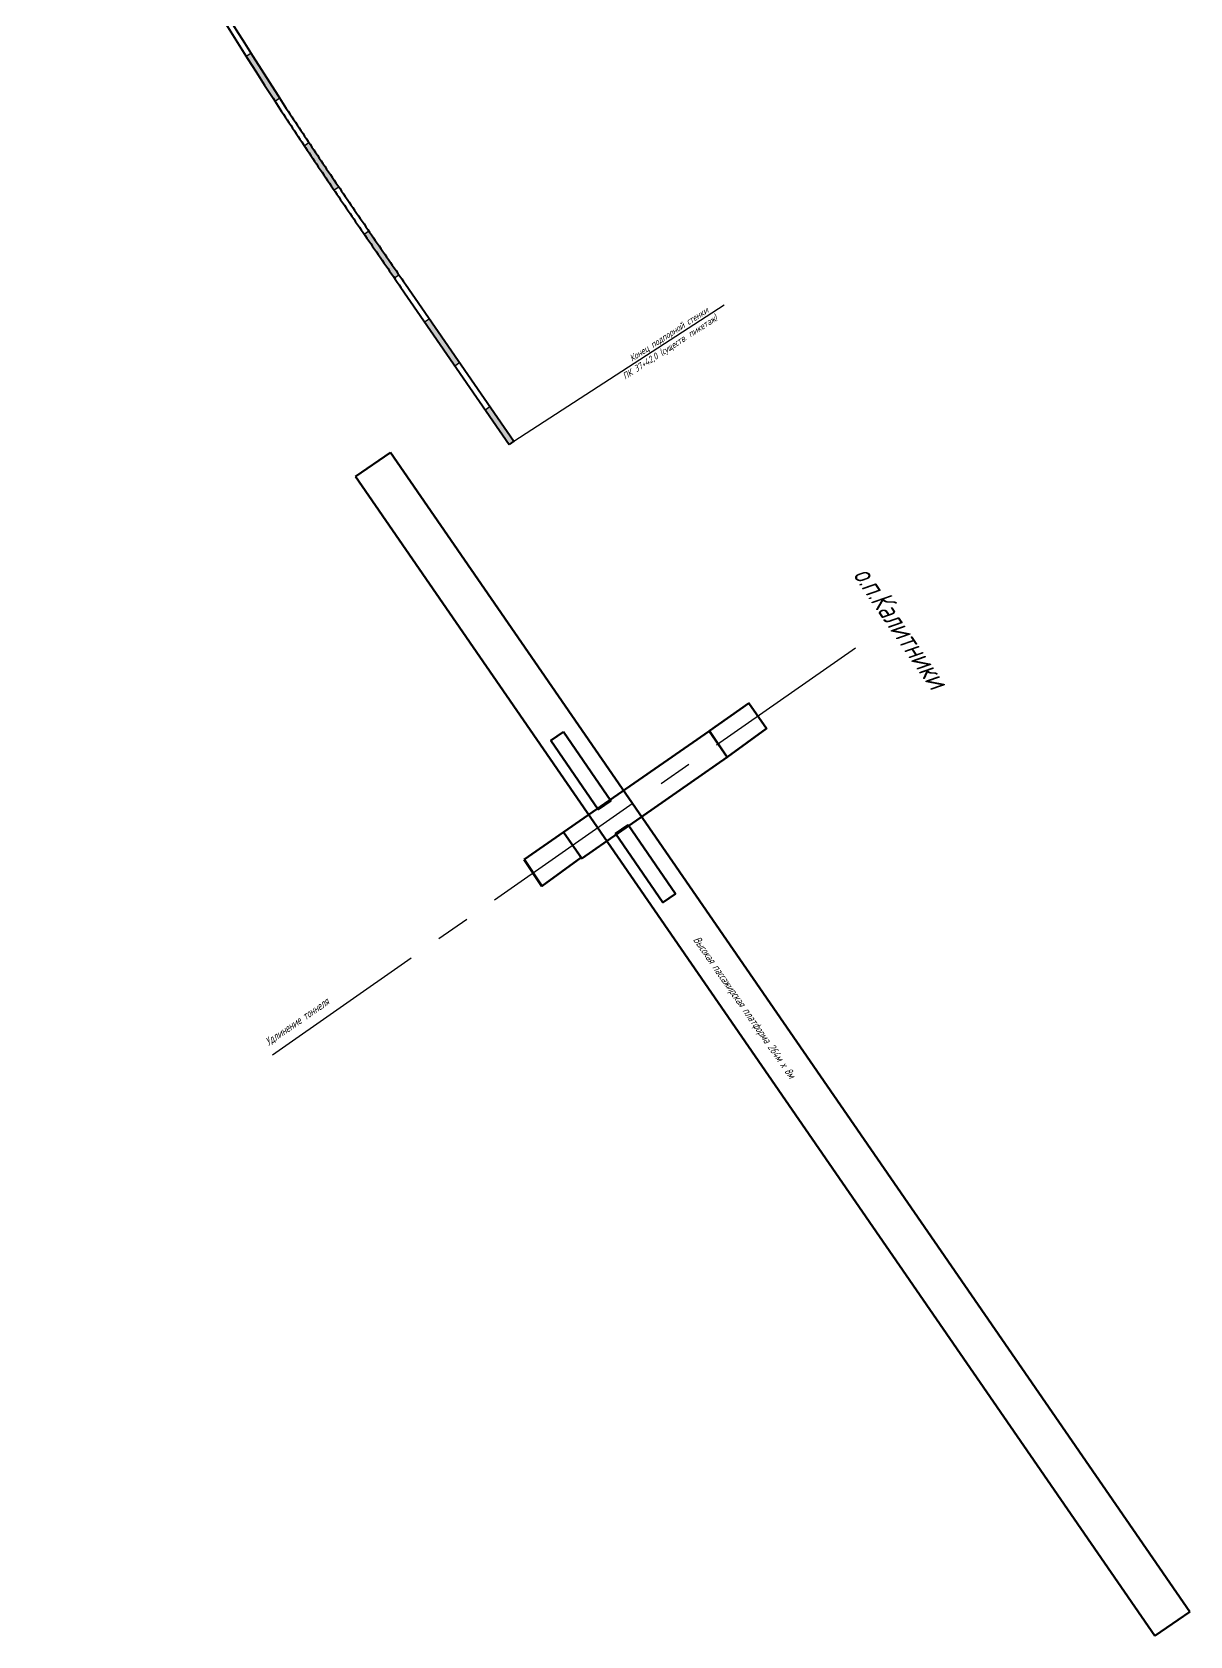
# Model space of a CAD drawing. Extents: x 12383 to 12899, y 7342 to 8067.
# Drawn here: x 12681.9 to 12899, y 7342.2 to 7642.8 of the extents above; entities that cross this region are included whole.
import ezdxf

# ---------------------------------------------------------------- set-up
doc = ezdxf.new("R2010")
doc.units = 0
doc.linetypes.add('ACAD_ISO04W100', pattern=[30, 24, -3, 0, -3])
doc.linetypes.add('CENTER', pattern=[50.8, 31.75, -6.35, 6.35, -6.35])
for name, color, linetype, lineweight in [('Искусственные сооруж. с прод.', 171, 'ACAD_ISO04W100', 30), ('Курская-Люблино испр', 210, 'Continuous', 40), ('Курское-Люблино 26', 1, 'Continuous', 40), ('Подпорные стенки', 1, 'Continuous', 50), ('Проект Курское', 5, 'Continuous', 70)]:
    doc.layers.add(name, color=color, linetype=linetype, lineweight=lineweight)
doc.layers.add('Пикетаж', color=7, linetype='Continuous')
doc.styles.add('СПДС_2.5', font='spds.shx', dxfattribs={"width": 0.9, "oblique": 15, "height": 2.5})

msp = doc.modelspace()

# ---------------------------------------------------------------- hatches: boundary and pattern name
h = msp.add_hatch(color=30)
h.dxf.hatch_style = 1
h.paths.add_polyline_path([(12722.906, 7638.867), (12722.018, 7638.306, 0.0031453), (12727.415, 7629.885), (12728.295, 7630.457, -0.0031453)])
h = msp.add_hatch(color=30)
h.dxf.hatch_style = 1
h.paths.add_polyline_path([(12733.79, 7622.11), (12732.916, 7621.528, 0.0006152), (12734.159, 7619.668, 0.0015221), (12738.499, 7613.232), (12739.368, 7613.821, -0.0015212), (12735.034, 7620.248, -0.0006165)])
h = msp.add_hatch(color=30)
h.dxf.hatch_style = 1
h.paths.add_polyline_path([(12745.005, 7605.568), (12744.14, 7604.974, 0.0002559), (12745.374, 7603.178, 0.0003058), (12749.813, 7596.737), (12750.677, 7597.333, -0.0003058), (12746.239, 7603.774, -0.0002559)])
h = msp.add_hatch(color=30)
h.dxf.hatch_style = 1
h.paths.add_polyline_path([(12756.358, 7589.102), (12755.493, 7588.506), (12761.173, 7580.275), (12762.037, 7580.872)])
h = msp.add_hatch(color=30)
h.dxf.hatch_style = 1
h.paths.add_polyline_path([(12767.717, 7572.641), (12766.853, 7572.045), (12771.345, 7565.537), (12772.209, 7566.133)])

# ---------------------------------------------------------------- linework, layer by layer
at = {"color": 30, "linetype": 'CENTER'}
msp.add_line((12726.929, 7451.097), (12840.588, 7530.432), dxfattribs=at)
at = {"color": 30}
for points in [[(12722.018, 7638.306), (12722.906, 7638.867)], [(12727.415, 7629.885), (12728.295, 7630.457)], [(12732.916, 7621.528), (12733.79, 7622.11)], [(12738.499, 7613.232), (12739.368, 7613.821)], [(12744.14, 7604.974), (12745.005, 7605.568)], [(12749.813, 7596.737), (12750.677, 7597.333)], [(12755.493, 7588.506), (12756.358, 7589.102)], [(12761.173, 7580.275), (12762.037, 7580.872)], [(12766.853, 7572.045), (12767.717, 7572.641)]]:
    msp.add_lwpolyline(points, dxfattribs=at)
at = {"color": 30, "lineweight": 80}
for points in [[(12781.516, 7511.638), (12790.4, 7498.732), (12788.063, 7497.123), (12779.178, 7510.029)], [(12793.645, 7494.198), (12802.53, 7481.292), (12800.192, 7479.683), (12791.308, 7492.589)]]:
    msp.add_lwpolyline(points, close=True, dxfattribs=at)
at = {"layer": 'Курское-Люблино 26', "color": 30, "lineweight": 80}
for p, q in [((12742.526, 7559.495), (12749.112, 7564.038)), ((12749.112, 7564.038), (12899.017, 7346.726)), ((12742.526, 7559.495), (12892.432, 7342.184)), ((12892.432, 7342.184), (12899.017, 7346.726))]:
    msp.add_line(p, q, dxfattribs=at)
at = {"layer": 'Пикетаж', "color": 30, "lineweight": 40, "flags": 128}
for points in [[(12681.866, 7709.751, 0.0296615), (12728.672, 7627.956, 0.0027344), (12734.161, 7619.664, 0.0019531), (12739.737, 7611.41, 0.0011719), (12745.374, 7603.178, 0.0003906), (12751.045, 7594.952), (12771.345, 7565.537)], [(12683.206, 7709.413, 0.0293787), (12729.551, 7628.53, 0.0027344), (12735.034, 7620.248, 0.0019531), (12740.605, 7612.001, 0.0011719), (12746.239, 7603.774, 0.0003906), (12751.909, 7595.548), (12772.209, 7566.133)]]:
    msp.add_lwpolyline(points, format="xyb", dxfattribs=at)
msp.add_lwpolyline([(12772.209, 7566.133), (12771.345, 7565.537)], dxfattribs=at)
at = {"layer": 'Подпорные стенки', "color": 30, "lineweight": 30}
msp.add_line((12772.209, 7566.133), (12811.636, 7591.693), dxfattribs=at)
at = {"layer": 'Проект Курское', "color": 30, "flags": 128}
for points in [[(12808.893, 7511.854), (12812.238, 7506.887), (12819.608, 7512.262), (12816.31, 7517.012), (12808.893, 7511.854)], [(12774.132, 7487.696), (12777.477, 7482.729), (12784.846, 7488.104), (12781.548, 7492.854), (12774.132, 7487.696)]]:
    msp.add_lwpolyline(points, dxfattribs=at)
msp.add_lwpolyline([(12781.548, 7492.854), (12808.822, 7511.804), (12812.238, 7506.887), (12784.964, 7487.937)], close=True, dxfattribs=at)

# ---------------------------------------------------------------- texts
at = {"color": 30, "lineweight": 40, "insert": (12839.048, 7543.298), "char_height": 4, "attachment_point": 1, "rotation": 304.26909, "style": 'СПДС_2.5'}
msp.add_mtext_dynamic_manual_height_columns('о.п.Калитники', width=193.278, gutter_width=12.5, heights=[0], dxfattribs=at)
at = {"layer": 'Искусственные сооруж. с прод.', "color": 30, "style": 'СПДС_2.5', "oblique": 15, "width": 0.9}
for s, p in [('Конец подпорной стенки', (12794.401, 7581.023, 10)), ('ПК 37+42,0 (существ. пикетаж)', (12793.113, 7577.651, 10))]:
    msp.add_text(s, height=1.25, rotation=32.84813, dxfattribs=at).set_placement(p)
at = {"layer": 'Курская-Люблино испр', "color": 30, "style": 'СПДС_2.5', "oblique": 15, "width": 0.9}
for s, rotation, p in [('Высокая пассажирская платформа 264м х 8м', 304.75446, (12805.783, 7472.67)), ('Удлинение тоннеля', 34.66194, (12726.242, 7452.764))]:
    msp.add_text(s, height=1.5, rotation=rotation, dxfattribs=at).set_placement(p)

doc.saveas('drawing.dxf')
